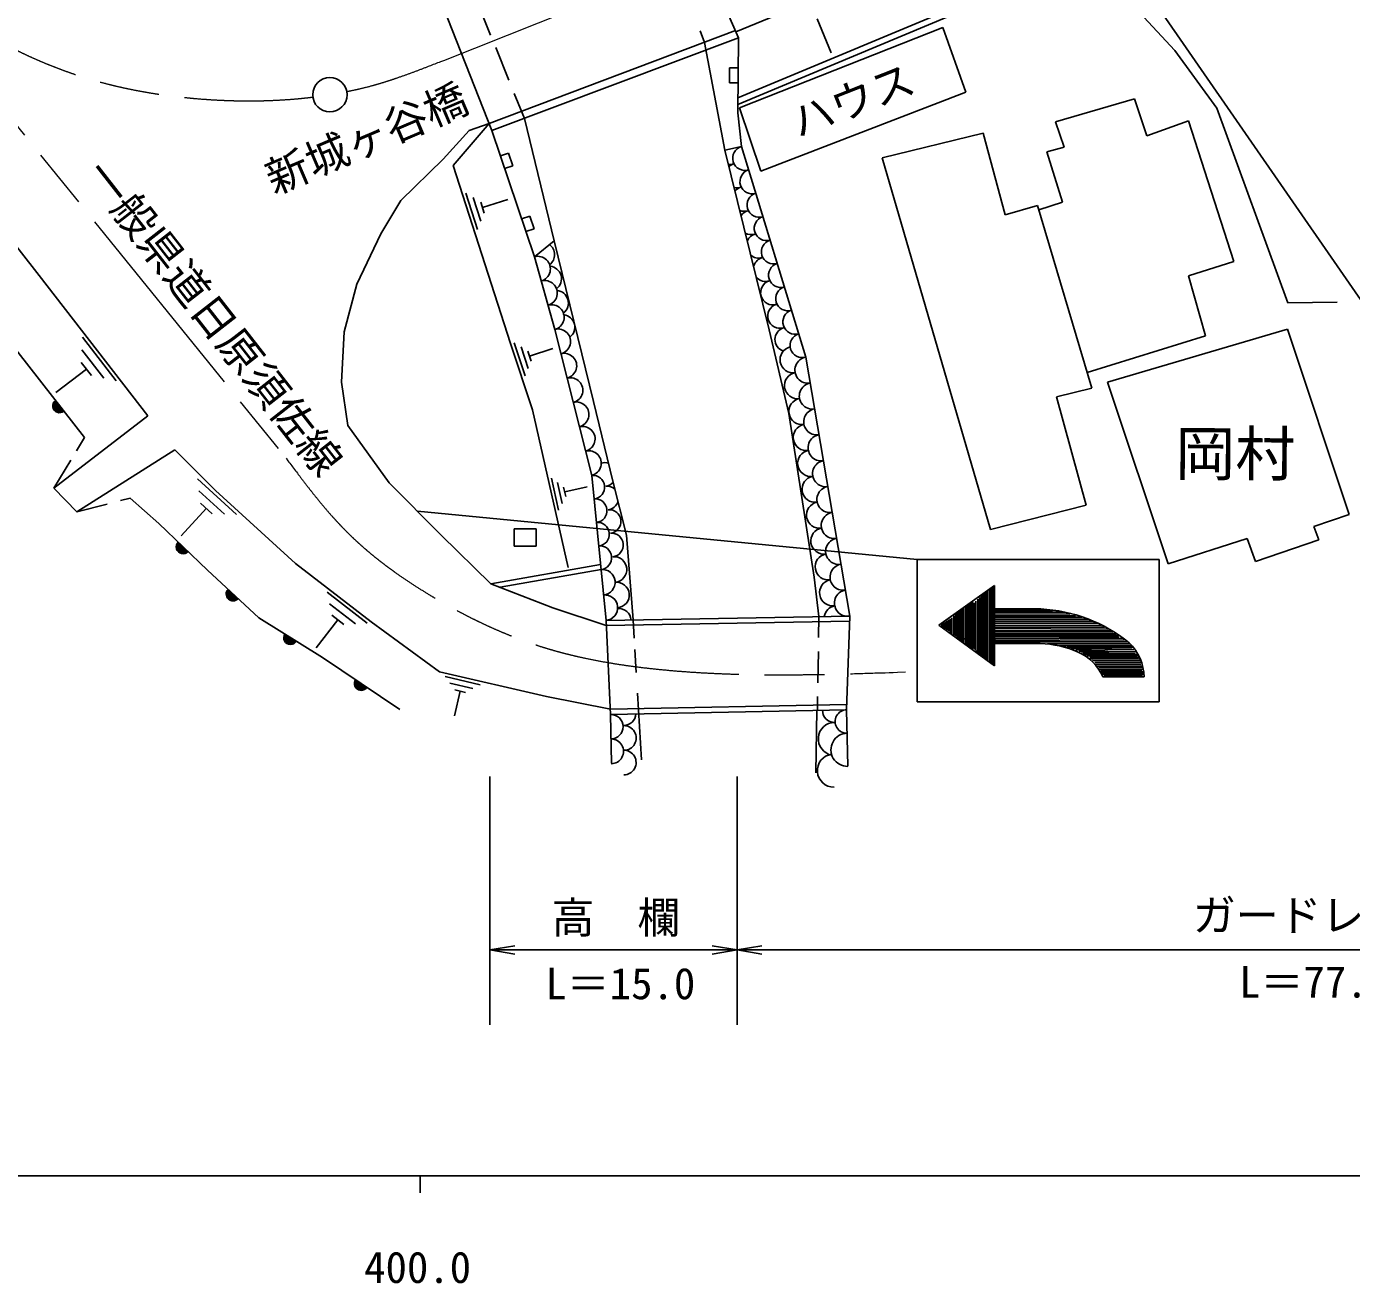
# Model space of a CAD drawing. Units: millimetres, scale not verified. Extents: x 40000 to 680000, y 20000 to 380000.
# Drawn here: x 445047 to 522277, y 198715 to 271994 of the extents above; entities that cross this region are included whole.
import ezdxf
from ezdxf.enums import TextEntityAlignment as Align

# ---------------------------------------------------------------- set-up
doc = ezdxf.new("R2010")
doc.units = ezdxf.units.MM
doc.header["$LTSCALE"] = 1000
doc.linetypes.add('CHAIN', pattern=[18.5, 12, -1.5, 3.5, -1.5])
for name, color, linetype, lineweight in [('M-BGD', 7, 'Continuous', 25), ('M-BMK', 2, 'CHAIN', 13), ('M-BMK-SRVR', 3, 'Continuous', 25), ('M-STR-HTXT', 7, 'Continuous', 13), ('M-STR-STR3', 7, 'Continuous', 25), ('M-STR-STRC', 7, 'Continuous', 25), ('M-TTL-BAND', 7, 'Continuous', 25)]:
    doc.layers.add(name, color=color, linetype=linetype, lineweight=lineweight)
doc.layers.add('M-STR-STR1', color=1, linetype='Continuous')
doc.styles.add('ＭＳ ゴシック', font='')
doc.styles.get('ＭＳ ゴシック').set_extended_font_data('MS Gothic')

# ---------------------------------------------------------------- blocks, each defined once
blk = doc.blocks.new('open_arrow')
at = {"color": 0, "linetype": 'Continuous', "lineweight": -2}
blk.add_lwpolyline([(7.5, 1.25), (0, 0), (7.5, -1.25)], dxfattribs=at)

msp = doc.modelspace()

# ---------------------------------------------------------------- linework, layer by layer
at = {"layer": 'M-BGD'}
for p, q in [((483080, 279286), (486552, 271338)), ((448424, 248025), (425287, 277671)), ((499613, 277127), (486401, 271685)), ((486507, 267453), (506445, 275785)), ((486512, 267835), (506312, 276109)), ((468942, 274127), (472173, 265922)), ((472099, 271494), (471591, 272749)), ((511977, 270603), (509927, 272814)), ((486614, 267249), (498453, 271934)), ((491950, 270465), (491140, 272435)), ((498453, 271934), (499806, 268171)), ((472009, 266341), (486372, 271751)), ((472173, 265922), (486552, 271338)), ((484561, 271069), (484317, 271735)), ((486552, 271338), (486502, 266952)), ((486552, 271338), (486502, 266952)), ((473159, 268870), (472395, 270761)), ((485742, 264783), (484561, 271069)), ((514429, 267227), (511977, 270603)), ((486022, 268712), (486032, 269589)), ((486032, 269589), (486532, 269583)), ((474064, 266634), (473473, 268096)), ((486022, 268712), (486522, 268706)), ((499806, 268171), (487849, 263564)), ((487849, 263564), (486614, 267249)), ((505032, 266428), (509637, 267775)), ((509637, 267775), (510354, 265624)), ((518569, 255892), (514429, 267227)), ((475799, 259508), (474064, 266634)), ((486502, 266952), (486719, 265000)), ((486502, 266952), (486719, 265000)), ((510354, 265624), (512777, 266493)), ((512777, 266493), (515425, 258292)), ((470847, 265933), (469327, 264255)), ((472009, 266341), (469923, 263885)), ((472009, 266341), (470847, 265933)), ((472173, 265922), (474650, 258568)), ((474650, 258568), (472173, 265922)), ((494930, 264337), (500812, 265780)), ((500812, 265780), (502089, 261008)), ((505531, 264961), (505032, 266428)), ((445787, 257484), (439930, 264960)), ((486719, 265000), (485742, 264783)), ((486719, 265000), (490473, 252719)), ((504521, 264679), (505531, 264961)), ((469327, 264255), (466863, 261844)), ((473143, 264611), (472669, 264451)), ((473143, 264611), (473390, 263876)), ((485742, 264783), (488331, 254315)), ((501241, 242662), (494930, 264337)), ((505434, 261757), (504521, 264679)), ((469923, 263885), (473267, 253520)), ((473390, 263876), (472916, 263716)), ((466863, 261844), (465709, 259904)), ((471330, 260165), (470650, 262285)), ((471530, 260645), (471090, 262025)), ((473110, 261915), (471630, 261435)), ((471730, 261115), (471520, 261755)), ((502089, 261008), (503976, 261562)), ((503976, 261562), (507139, 250907)), ((504053, 261300), (505434, 261757)), ((474381, 260934), (473907, 260774)), ((474381, 260934), (474629, 260198)), ((465709, 259904), (464294, 256968)), ((474629, 260198), (474155, 260039)), ((474650, 258568), (475799, 259508)), ((475799, 259508), (478087, 250126)), ((475851, 254338), (474650, 258568)), ((515425, 258292), (512770, 257451)), ((452110, 249302), (445787, 257484)), ((512770, 257451), (513776, 253955)), ((464294, 256968), (463560, 254190)), ((521440, 255917), (518569, 255892)), ((463560, 254190), (463403, 251254)), ((477992, 245826), (475851, 254338)), ((488331, 254315), (489475, 249432)), ((508064, 251260), (518550, 254343)), ((518550, 254343), (522133, 243540)), ((448320, 253885), (450280, 251345)), ((473267, 253520), (474549, 249647)), ((474110, 251625), (473470, 253555)), ((513776, 253955), (506868, 251818)), ((448280, 253145), (449560, 251495)), ((474290, 252055), (473870, 253315)), ((474460, 252485), (474270, 253065)), ((475720, 253225), (474370, 252775)), ((490473, 252719), (493032, 237627)), ((446760, 250655), (448540, 252025)), ((448240, 252405), (448830, 251645)), ((463403, 251254), (463770, 248738)), ((511594, 240668), (508064, 251260)), ((507139, 250907), (505086, 250408)), ((505086, 250408), (506806, 244081)), ((474549, 249647), (476611, 240452)), ((478087, 250126), (479228, 245494)), ((452110, 249302), (446645, 245082)), ((463770, 248738), (466181, 245383)), ((489475, 249432), (490963, 239894)), ((447964, 247264), (448424, 248025)), ((453691, 247307), (447990, 243705)), ((456060, 244939), (453691, 247307)), ((446645, 245082), (447628, 246708)), ((455010, 245625), (457290, 243545)), ((476060, 243805), (475650, 245665)), ((478828, 237366), (477992, 245826)), ((447990, 243705), (446645, 245082)), ((455100, 244925), (456580, 243565)), ((460717, 240685), (456060, 244939)), ((466181, 245383), (469222, 242342)), ((476270, 244195), (476000, 245405)), ((476480, 244585), (476350, 245145)), ((477720, 245155), (476420, 244865)), ((479228, 245494), (480023, 242349)), ((449755, 244154), (447990, 243705)), ((451083, 244491), (450533, 244352)), ((452761, 243024), (451083, 244491)), ((455180, 244215), (455870, 243585)), ((506806, 244081), (501241, 242662)), ((454070, 242305), (455530, 243905)), ((522133, 243540), (520078, 242855)), ((455592, 240298), (452761, 243024)), ((473468, 242705), (474756, 242705)), ((473468, 241705), (473468, 242705)), ((474756, 242705), (474756, 241705)), ((520078, 242855), (520368, 242065)), ((469222, 242342), (472105, 239511)), ((480023, 242349), (480405, 237395)), ((516205, 242144), (511594, 240668)), ((516679, 240800), (516205, 242144)), ((520368, 242065), (516679, 240800)), ((474756, 241705), (473468, 241705)), ((458580, 237519), (455592, 240298)), ((465132, 237293), (460717, 240685)), ((472105, 239511), (478504, 240639)), ((472646, 239302), (478534, 240340)), ((472105, 239511), (475734, 238107)), ((490963, 239894), (491233, 237594)), ((462570, 239015), (464910, 237205)), ((462710, 238345), (464230, 237175)), ((475734, 238107), (478842, 237066)), ((462302, 235212), (458580, 237519)), ((461940, 235765), (463200, 237405)), ((462850, 237675), (463550, 237135)), ((469124, 234373), (465132, 237293)), ((478828, 237366), (493032, 237627)), ((478828, 237366), (479095, 231888)), ((478842, 237066), (493022, 237327)), ((480405, 237395), (480467, 236343)), ((491233, 237594), (491214, 236373)), ((493032, 237627), (492851, 232165)), ((480506, 235683), (480585, 234344)), ((491201, 235553), (491173, 233727)), ((466810, 232172), (462302, 235212)), ((475365, 232930), (469124, 234373)), ((469440, 234095), (471490, 233615)), ((469730, 233705), (471060, 233395)), ((469990, 231805), (470330, 233245)), ((470020, 233315), (470630, 233165)), ((479081, 232188), (475365, 232930)), ((479081, 232188), (492861, 232465)), ((480658, 233120), (480887, 229250)), ((491161, 232939), (491147, 232090)), ((479095, 231888), (492851, 232165)), ((479095, 231888), (479136, 229054)), ((491119, 232130), (491059, 228476)), ((492851, 232165), (492914, 228883))]:
    msp.add_line(p, q, dxfattribs=at)
for centre, radius, start, end in [((486927, 264317), 713, 107.00045, 287.00045), ((486046, 264666), 713, 261.91958, 287.00045), ((486464, 263301), 713, 107.00045, 133.49372), ((487344, 262953), 713, 107.00045, 287.00045), ((486464, 263301), 713, 256.16719, 287.00045), ((486881, 261937), 713, 107.00045, 139.6529), ((487762, 261588), 713, 107.00045, 287.00045), ((486881, 261937), 713, 249.65378, 287.00045), ((487298, 260572), 713, 107.00045, 145.94177), ((488179, 260224), 713, 107.00045, 287.00045), ((487298, 260572), 713, 240.17163, 287.00045), ((487715, 259208), 713, 107.00045, 153.69633), ((488596, 258859), 713, 107.00045, 287.00045), ((475097, 258696), 733, 307.12218, 53.80866), ((474850, 257863), 733, 285.85193, 105.85193), ((475497, 257287), 733, 307.12218, 84.56584), ((487715, 259208), 713, 228.79358, 287.00045), ((488132, 257843), 713, 107.00045, 163.27034), ((489013, 257495), 713, 107.00045, 287.00045), ((475251, 256453), 733, 285.85193, 105.85193), ((488132, 257843), 713, 223.04436, 287.00045), ((475898, 255877), 733, 307.12218, 84.56584), ((488549, 256479), 713, 107.00045, 287.00045), ((489430, 256130), 713, 107.00045, 287.00045), ((475651, 255043), 733, 285.85193, 105.85193), ((488967, 255114), 713, 107.00045, 287.00045), ((476276, 254462), 731, 307.04005, 82.70274), ((489847, 254766), 713, 107.00045, 287.00045), ((476029, 253629), 731, 284.11892, 104.11892), ((489384, 253750), 713, 107.00045, 251.69457), ((490265, 253401), 713, 107.00045, 287.00045), ((476386, 252210), 731, 284.11892, 104.11892), ((489735, 252568), 765, 103.49602, 278.7051), ((490601, 251965), 765, 99.62299, 279.62299), ((489991, 251059), 765, 100.54039, 278.7051), ((476743, 250791), 731, 284.11892, 104.11892), ((490857, 250455), 765, 99.62299, 279.62299), ((490247, 249550), 765, 100.54039, 278.7051), ((446978, 249878), 400, 127.96889, 307.96889), ((446978, 249878), 400, 127.96889, 307.96889), ((446978, 249878), 350, 127.96889, 307.96889), ((446978, 249878), 300, 127.96889, 307.96889), ((446978, 249878), 250, 127.96889, 307.96889), ((446978, 249878), 200, 127.96889, 307.96889), ((446978, 249878), 150, 127.96889, 307.96889), ((446978, 249878), 100, 127.96889, 307.96889), ((446978, 249878), 50, 127.96889, 307.96889), ((477100, 249373), 731, 284.11892, 104.11892), ((491113, 248946), 765, 99.62299, 279.62299), ((477457, 247954), 731, 284.11892, 104.11892), ((490503, 248040), 765, 100.54039, 279.62299), ((491369, 247437), 765, 99.62299, 279.62299), ((477814, 246535), 731, 284.11892, 104.11892), ((490759, 246531), 765, 99.62299, 278.7051), ((478739, 245881), 689, 70.61899, 106.33683), ((491625, 245928), 765, 99.62299, 279.62299), ((478060, 245140), 689, 275.64055, 95.64055), ((491015, 245022), 765, 100.54039, 278.7051), ((478874, 244509), 689, 46.16909, 95.64055), ((478739, 245881), 689, 275.64055, 319.67447), ((491881, 244419), 765, 99.62299, 279.62299), ((478195, 243769), 689, 275.64055, 95.64055), ((478874, 244509), 689, 275.64055, 342.39584), ((491271, 243513), 765, 100.54039, 279.62299), ((479010, 243138), 689, 275.64055, 95.64055), ((492136, 242909), 765, 99.62299, 279.62299), ((478331, 242397), 689, 275.64055, 95.64055), ((491527, 242004), 765, 99.62299, 278.7051), ((454176, 241661), 400, 136.08092, 316.08092), ((454176, 241661), 400, 136.08092, 316.08092), ((454176, 241661), 350, 136.08092, 316.08092), ((454176, 241661), 300, 136.08092, 316.08092), ((454176, 241661), 250, 136.08092, 316.08092), ((454176, 241661), 200, 136.08092, 316.08092), ((454176, 241661), 150, 136.08092, 316.08092), ((479145, 241766), 689, 275.64055, 95.64055), ((492392, 241400), 765, 99.62299, 279.62299), ((454176, 241661), 100, 136.08092, 316.08092), ((454176, 241661), 50, 136.08092, 316.08092), ((478466, 241025), 689, 275.64055, 95.64055), ((479287, 240337), 747, 275.64055, 95.64055), ((491782, 240494), 765, 100.54039, 278.7051), ((478607, 239596), 747, 275.64055, 95.64055), ((492648, 239891), 765, 99.62299, 279.62299), ((479433, 238850), 747, 275.64055, 95.64055), ((492038, 238985), 765, 100.54039, 278.7051), ((457086, 238908), 400, 137.08257, 317.08257), ((457086, 238908), 400, 137.08257, 317.08257), ((457086, 238908), 350, 137.08257, 317.08257), ((457086, 238908), 300, 137.08257, 317.08257), ((457086, 238908), 250, 137.08257, 317.08257), ((457086, 238908), 200, 137.08257, 317.08257), ((457086, 238908), 150, 137.08257, 317.08257), ((457086, 238908), 100, 137.08257, 317.08257), ((457086, 238908), 50, 137.08257, 317.08257), ((478754, 238109), 747, 275.64055, 95.64055), ((492904, 238382), 765, 99.62299, 279.62299), ((479542, 237324), 747, 5.26408, 93.23073), ((492292, 237461), 765, 100.54039, 169.5552), ((460441, 236366), 400, 148.21275, 328.21275), ((460441, 236366), 400, 148.21275, 328.21275), ((460441, 236366), 350, 148.21275, 328.21275), ((460441, 236366), 300, 148.21275, 328.21275), ((460441, 236366), 250, 148.21275, 328.21275), ((460441, 236366), 200, 148.21275, 328.21275), ((460441, 236366), 150, 148.21275, 328.21275), ((460441, 236366), 100, 148.21275, 328.21275), ((460441, 236366), 50, 148.21275, 328.21275), ((464556, 233692), 400, 146.00354, 326.00354), ((464556, 233692), 400, 146.00354, 326.00354), ((464556, 233692), 350, 146.00354, 326.00354), ((464556, 233692), 300, 146.00354, 326.00354), ((464556, 233692), 250, 146.00354, 326.00354), ((464556, 233692), 200, 146.00354, 326.00354), ((464556, 233692), 150, 146.00354, 326.00354), ((464556, 233692), 100, 146.00354, 326.00354), ((464556, 233692), 50, 146.00354, 326.00354), ((479107, 231173), 715, 270.90257, 90.90257), ((479847, 231954), 715, 270.90257, 357.06799), ((492130, 232114), 686, 178.15689, 271.38087), ((492868, 231478), 686, 91.38087, 271.38087), ((479864, 230518), 722, 270.44073, 90.44073), ((492163, 230463), 965, 91.011, 259.559), ((479124, 229737), 722, 270.44073, 90.44073), ((492901, 229827), 965, 91.011, 271.011), ((479857, 229084), 722, 270.44073, 90.44073), ((492107, 228613), 965, 98.04145, 271.011)]:
    msp.add_arc(centre, radius, start, end, dxfattribs=at)
at = {"layer": 'M-BMK'}
for p, q in [((469366, 270021), (524086, 291797)), ((437369, 274988), (460180, 246822))]:
    msp.add_line(p, q, dxfattribs=at)
for points, knots in [([(437561, 275159), (439058, 274020), (440555, 272881), (442155, 271894), (444108, 270689), (446216, 269712), (448410, 269028), (450646, 268331), (452971, 267940), (455305, 267763), (456563, 267668), (457823, 267635), (459081, 267676), (459290, 267683), (459500, 267692), (459710, 267703), (459919, 267714), (460129, 267727), (460338, 267742), (460548, 267757), (460757, 267772), (460966, 267793), (461066, 267803), (461167, 267815), (461268, 267826), (461368, 267836), (461469, 267847), (461569, 267860), (461620, 267867), (461671, 267874), (461721, 267882)], [0, 0, 0, 0, 1, 1, 1, 2, 2, 2, 3, 3, 3, 4, 4, 4, 5, 5, 5, 6, 6, 6, 7, 7, 7, 8, 8, 8, 9, 9, 9, 10, 10, 10, 10]), ([(463719, 268200), (463889, 268236), (464060, 268272), (464230, 268310), (464445, 268358), (464660, 268410), (464873, 268464), (465087, 268519), (465300, 268575), (465512, 268636), (465642, 268674), (465771, 268713), (465900, 268754), (466028, 268794), (466157, 268835), (466285, 268877), (466413, 268919), (466541, 268962), (466668, 269006), (467577, 269317), (468472, 269669), (469366, 270021)], [0, 0, 0, 0, 1, 1, 1, 2, 2, 2, 3, 3, 3, 4, 4, 4, 5, 5, 5, 6, 6, 6, 7, 7, 7, 7]), ([(460180, 246822), (461338, 245275), (462496, 243729), (463863, 242389), (465274, 241005), (466907, 239842), (468618, 238813), (470720, 237550), (472940, 236490), (475268, 235774), (477297, 235151), (479407, 234789), (481524, 234559), (483903, 234301), (486289, 234209), (488675, 234201), (491211, 234193), (493747, 234279), (496284, 234364)], [0, 0, 0, 0, 1, 1, 1, 2, 2, 2, 3, 3, 3, 4, 4, 4, 5, 5, 5, 6, 6, 6, 6])]:
    msp.add_open_spline(points, degree=3, knots=knots, dxfattribs=at)
at = {"layer": 'M-BMK-SRVR'}
msp.add_circle((462729, 268015), 1000, dxfattribs=at)
at = {"layer": 'M-STR-STR3'}
for p, q in [((472062, 228280), (472062, 213785)), ((486467, 228280), (486467, 213785)), ((486467, 218161), (472062, 218161)), ((556749, 218161), (486467, 218161))]:
    msp.add_line(p, q, dxfattribs=at)
at = {"layer": 'M-STR-STRC'}
for p, q in [((528642, 247623), (506192, 280082)), ((496963, 240918), (467828, 243736)), ((496963, 232618), (496963, 240918)), ((496963, 240918), (511063, 240918)), ((511063, 240918), (511063, 232618)), ((501463, 239405), (498228, 237086)), ((500588, 235367), (500588, 238701)), ((500688, 235294), (500688, 238801)), ((500788, 235221), (500788, 238901)), ((500888, 235148), (500888, 239001)), ((500988, 235076), (500988, 239064)), ((501088, 235003), (501088, 239136)), ((501188, 234930), (501188, 239208)), ((501288, 234857), (501288, 239280)), ((501388, 234784), (501388, 239351)), ((501463, 234730), (501463, 239405)), ((499390, 236240), (499390, 237919)), ((499490, 236167), (499490, 237990)), ((499590, 236094), (499590, 238062)), ((499690, 236021), (499690, 238134)), ((499790, 235948), (499790, 238205)), ((499890, 235875), (499890, 238277)), ((499990, 235803), (499990, 238349)), ((500088, 235731), (500088, 238419)), ((500188, 235658), (500188, 238491)), ((500288, 235744), (500288, 238401)), ((500388, 235644), (500388, 238501)), ((500488, 235440), (500488, 238601)), ((501453, 237944), (504844, 237944)), ((501457, 238040), (504164, 238040)), ((498390, 236992), (498390, 237179)), ((498490, 236935), (498490, 237237)), ((498590, 236877), (498590, 237295)), ((498690, 236819), (498690, 237352)), ((498690, 236819), (498690, 237352)), ((498790, 236762), (498790, 237410)), ((498890, 236646), (498890, 237468)), ((498990, 236560), (498990, 237525)), ((499090, 236505), (499090, 237640)), ((499190, 236449), (499190, 237745)), ((499290, 236313), (499290, 237847)), ((501337, 237445), (506908, 237443)), ((501387, 237645), (506193, 237662)), ((501437, 237329), (507197, 237329)), ((501437, 237329), (507197, 237329)), ((501453, 237844), (505556, 237844)), ((501453, 237761), (505858, 237744)), ((501453, 237562), (506559, 237562)), ((501503, 237212), (507510, 237205)), ((501503, 237212), (507510, 237205)), ((501463, 234730), (498228, 237086)), ((500873, 235160), (499490, 236542)), ((500873, 235160), (499490, 236542)), ((501420, 236896), (508079, 236867)), ((501420, 236896), (508079, 236867)), ((501420, 236780), (508245, 236768)), ((501420, 236780), (508245, 236768)), ((501470, 237096), (507693, 237079)), ((501470, 237096), (507693, 237079)), ((501470, 236414), (508722, 236397)), ((501503, 236980), (507883, 236980)), ((501503, 236980), (507883, 236980)), ((501503, 236597), (508555, 236597)), ((501503, 236597), (508555, 236597)), ((501503, 236497), (508705, 236497)), ((501520, 236697), (508375, 236687)), ((501520, 236697), (508375, 236687)), ((501520, 236298), (508921, 236331)), ((501453, 236131), (509183, 236117)), ((501463, 236018), (504131, 236023)), ((501520, 236198), (509039, 236236)), ((504564, 236006), (509349, 236015)), ((505295, 235898), (509466, 235887)), ((505711, 235815), (509537, 235815)), ((505944, 235715), (509487, 235765)), ((506210, 235632), (509587, 235666)), ((506405, 235573), (509753, 235538)), ((506543, 235516), (509720, 235549)), ((506626, 235433), (509670, 235466)), ((506626, 235383), (509786, 235383)), ((506859, 235283), (509803, 235300)), ((506978, 235134), (509923, 235116)), ((507029, 235206), (509869, 235200)), ((507187, 235032), (509969, 235017)), ((507309, 234926), (510044, 234917)), ((507363, 234818), (510006, 234802)), ((507410, 234701), (510069, 234701)), ((507532, 234536), (510141, 234501)), ((507557, 234634), (510103, 234602)), ((507657, 234451), (510052, 234435)), ((507666, 234319), (510135, 234302)), ((507674, 234368), (510152, 234401)), ((507719, 234218), (510135, 234235)), ((507787, 234073), (508046, 234073)), ((507840, 234152), (510102, 234135)), ((510185, 234073), (507960, 234073)), ((507691, 232618), (496963, 232618)), ((507564, 232618), (508249, 232618)), ((511063, 232618), (508040, 232618))]:
    msp.add_line(p, q, dxfattribs=at)
for centre, radius, start, end in [((503735, 229202), 8848, 50.86138, 87.22148), ((503982, 230293), 5732, 65.67449, 88.51057), ((507401, 234048), 2784, 0.51322, 46.4217), ((505244, 232971), 2772, 23.40864, 66.62803)]:
    msp.add_arc(centre, radius, start, end, dxfattribs=at)
at = {"layer": 'M-TTL-BAND'}
for p, q in [((40000, 205000), (579000, 205000)), ((468000, 205000), (468000, 204000))]:
    msp.add_line(p, q, dxfattribs=at)

# ---------------------------------------------------------------- block references
at = {"layer": 'M-STR-STR3', "xscale": 193, "yscale": 193}
for p in [(472062, 218161), (486467, 218161)]:
    msp.add_blockref('open_arrow', p, dxfattribs=at)
at = {"layer": 'M-STR-STR3', "xscale": 193, "yscale": 193, "rotation": 180}
msp.add_blockref('open_arrow', (486467, 218161), dxfattribs=at)

# ---------------------------------------------------------------- texts
at = {"layer": 'M-STR-HTXT', "style": 'ＭＳ ゴシック'}
for s, height, rotation, p in [('ハウス', 1833, 21.488, (489691, 266307)), ('一般県道日原須佐線', 1833, 308.008, (449046, 263910)), ('岡村', 2566, 359.591, (512002, 247123))]:
    msp.add_text(s, height=height, rotation=rotation, dxfattribs=at).set_placement(p, align=Align.MIDDLE_LEFT)
at = {"layer": 'M-STR-STR1', "style": 'ＭＳ ゴシック'}
msp.add_text('新城ヶ谷橋', height=1833, rotation=23.106, dxfattribs=at).set_placement((459684, 261675), align=Align.BOTTOM_LEFT)
at = {"layer": 'M-STR-STR3', "style": 'ＭＳ ゴシック'}
for s, p in [('高\u3000欄', (475648, 220048)), ('ガードレール', (513027, 220181)), ('L＝15.0', (475293, 216204)), ('L＝77.0', (515729, 216300))]:
    msp.add_text(s, height=1833, dxfattribs=at).set_placement(p, align=Align.MIDDLE_LEFT)
at = {"layer": 'M-TTL-BAND', "style": 'ＭＳ ゴシック'}
msp.add_text('400.0', height=1833, dxfattribs=at).set_placement((467844, 198195), align=Align.BOTTOM_CENTER)

doc.saveas('drawing.dxf')
